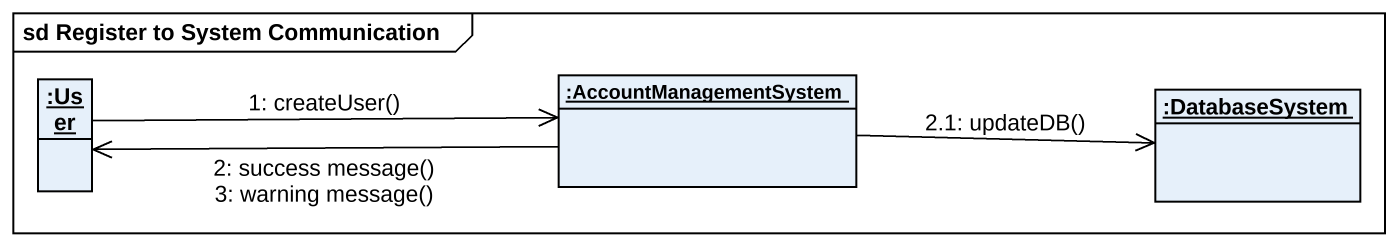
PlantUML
@startuml
mainframe sd Register to System Communication
hide circle
hide empty members
object ":User" as User
object ":AccountManagementSystem" as AccountManagementSystem
object ":DatabaseSystem" as DatabaseSystem
User -right-> AccountManagementSystem : 1: createUser()
AccountManagementSystem -left-> User : 2: success message()\n3: warning message()
AccountManagementSystem -right-> DatabaseSystem : 2.1: updateDB()
@enduml
